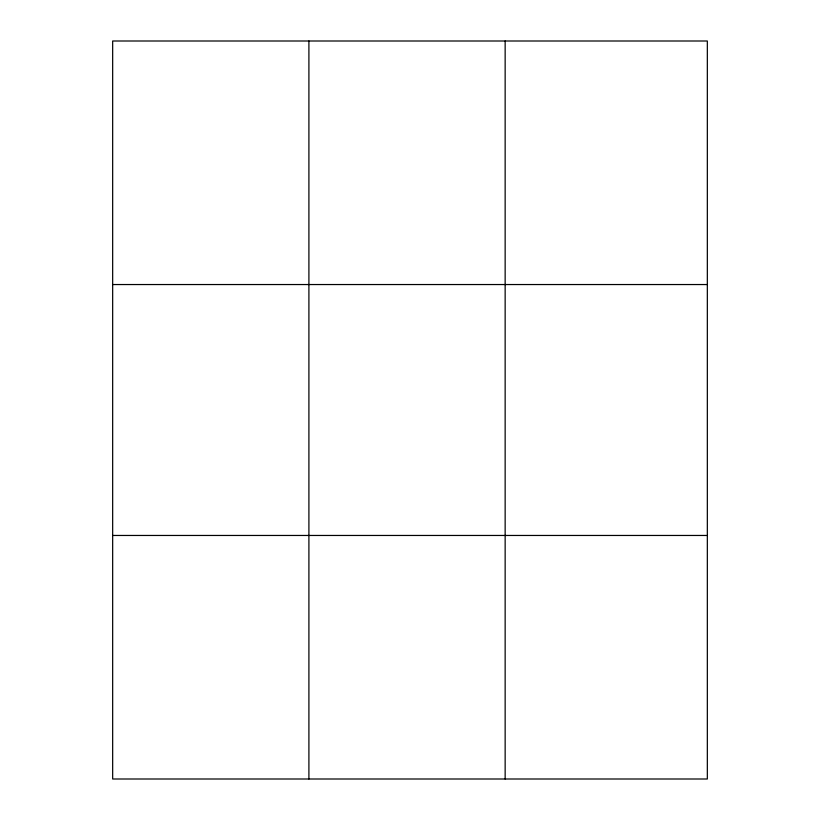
<?xml version="1.0" encoding="UTF-8"?>
<svg xmlns="http://www.w3.org/2000/svg" width="820" height="820" viewBox="0 0 820 820"><rect width="100%" height="100%" fill="white"/><g stroke="black" fill="none" stroke-linecap="round" stroke-linejoin="round"><path stroke-width="1.23" d="M308.904 779L308.904 41M505.151 779L505.151 41M707.332 535.46L707.332 779L112.668 779L112.668 41L707.332 41L707.332 535.46L112.668 535.46M112.668 284.54L707.332 284.54"/></g></svg>
